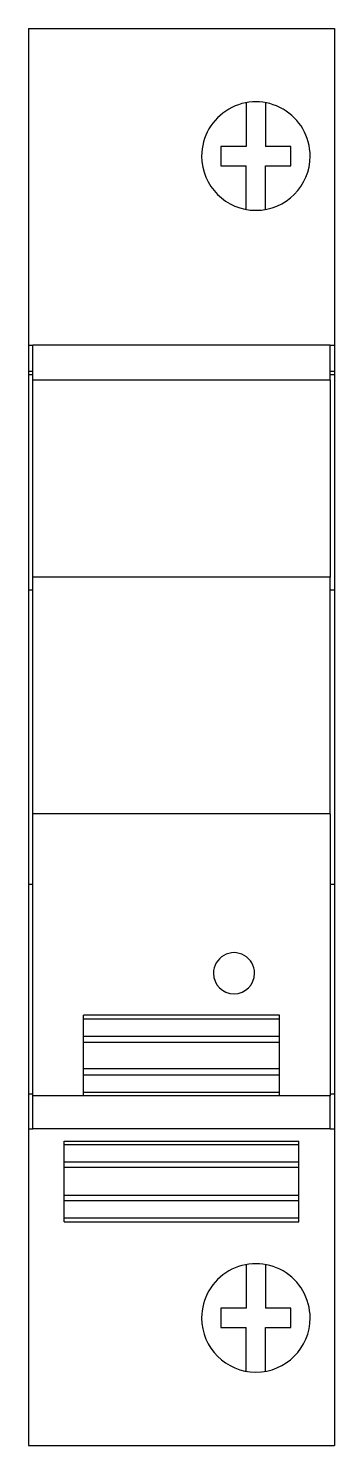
# Model space of a CAD drawing. Header units: millimetres. Extents: x -7152 to 5843, y -5056 to 10205.
# Drawn here: x 133.99 to 135.74, y 4274.09 to 4282.19 of the extents above; entities that cross this region are included whole.
import ezdxf

# ---------------------------------------------------------------- set-up
doc = ezdxf.new("R2010")
doc.units = ezdxf.units.MM

# ---------------------------------------------------------------- blocks, each defined once
blk = doc.blocks.new('Smeltveiligheidscheider_')
for p, q in [((0, 4.05), (1.75, 4.05)), ((0, 4.05), (0, -4.05)), ((1.75, 4.05), (1.75, -4.05)), ((1.245, 3.6251), (1.245, 3.375)), ((1.355, 3.6251), (1.355, 3.375)), ((1.1, 3.375), (1.1, 3.265)), ((1.245, 3.375), (1.1, 3.375)), ((1.5, 3.375), (1.355, 3.375)), ((1.5, 3.265), (1.5, 3.375)), ((1.1, 3.265), (1.245, 3.265)), ((1.245, 3.0149), (1.245, 3.265)), ((1.355, 3.0149), (1.355, 3.265)), ((1.355, 3.265), (1.5, 3.265)), ((0, 2.24), (0.025, 2.24)), ((0.025, 2.04), (0.025, 2.24)), ((1.725, 2.24), (0.025, 2.24)), ((1.725, 2.24), (1.75, 2.24)), ((1.725, 2.04), (1.725, 2.24)), ((0, 2.09), (0.025, 2.09)), ((0, 2.0708), (0.025, 2.0708)), ((1.725, 2.04), (0.025, 2.04)), ((0.025, 0.9139), (0.025, 2.04)), ((1.725, 2.09), (1.75, 2.09)), ((1.725, 2.0708), (1.75, 2.0708)), ((1.725, 2.04), (1.725, 0.9139)), ((1.725, 0.9139), (0.025, 0.9139)), ((0.025, 0.38), (0.025, 0.9139)), ((1.725, 0.38), (1.725, 0.9139)), ((0, 0.8402), (0.025, 0.8402)), ((1.725, 0.8402), (1.75, 0.8402)), ((0.025, -0.4397), (0.025, 0.38)), ((1.725, -0.4397), (1.725, 0.38)), ((1.725, -0.4397), (0.025, -0.4397)), ((0.025, -2.05), (0.025, -0.4397)), ((1.725, -0.4397), (1.725, -2.05)), ((0, -0.8402), (0.025, -0.8402)), ((1.725, -0.8402), (1.75, -0.8402)), ((0.315, -2.05), (0.315, -1.59)), ((1.435, -1.59), (0.315, -1.59)), ((0.315, -1.61), (1.435, -1.61)), ((1.435, -2.05), (1.435, -1.59)), ((0.315, -1.71), (1.435, -1.71)), ((0.315, -1.745), (1.435, -1.745)), ((0.315, -1.895), (1.435, -1.895)), ((0.315, -1.93), (1.435, -1.93)), ((0, -2.04), (0.025, -2.04)), ((0.315, -2.05), (0.025, -2.05)), ((0.025, -2.24), (0.025, -2.05)), ((0.315, -2.03), (1.435, -2.03)), ((1.435, -2.05), (0.315, -2.05)), ((1.725, -2.05), (1.435, -2.05)), ((1.725, -2.04), (1.75, -2.04)), ((1.725, -2.24), (1.725, -2.05)), ((0, -2.24), (0.025, -2.24)), ((1.725, -2.24), (0.025, -2.24)), ((1.725, -2.24), (1.75, -2.24)), ((0.205, -2.77), (0.205, -2.31)), ((0.205, -2.31), (1.545, -2.31)), ((1.545, -2.33), (0.205, -2.33)), ((1.545, -2.77), (1.545, -2.31)), ((1.545, -2.43), (0.205, -2.43)), ((1.545, -2.46), (0.205, -2.46)), ((1.545, -2.62), (0.205, -2.62)), ((1.545, -2.65), (0.205, -2.65)), ((1.545, -2.75), (0.205, -2.75)), ((0.205, -2.77), (1.545, -2.77)), ((1.245, -3.0149), (1.245, -3.265)), ((1.355, -3.0149), (1.355, -3.265)), ((1.1, -3.265), (1.1, -3.375)), ((1.245, -3.265), (1.1, -3.265)), ((1.5, -3.265), (1.355, -3.265)), ((1.5, -3.375), (1.5, -3.265)), ((1.1, -3.375), (1.245, -3.375)), ((1.245, -3.6251), (1.245, -3.375)), ((1.355, -3.6251), (1.355, -3.375)), ((1.355, -3.375), (1.5, -3.375)), ((0, -4.05), (1.75, -4.05))]:
    blk.add_line(p, q)
for centre, radius, start, end in [((1.3, 3.32), 0.31, 0, 180.00002), ((1.3, 3.32), 0.31, 180.00002, 0), ((1.175, -1.35), 0.1175, 0, 180.00002), ((1.175, -1.35), 0.1175, 180.00002, 0), ((1.3, -3.32), 0.31, 0, 180.00002), ((1.3, -3.32), 0.31, 180.00002, 0)]:
    blk.add_arc(centre, radius, start, end)

msp = doc.modelspace()

# ---------------------------------------------------------------- block references
at = {"linetype": 'Continuous'}
msp.add_blockref('Smeltveiligheidscheider_', (133.994, 4278.136), dxfattribs=at)

doc.saveas('drawing.dxf')
